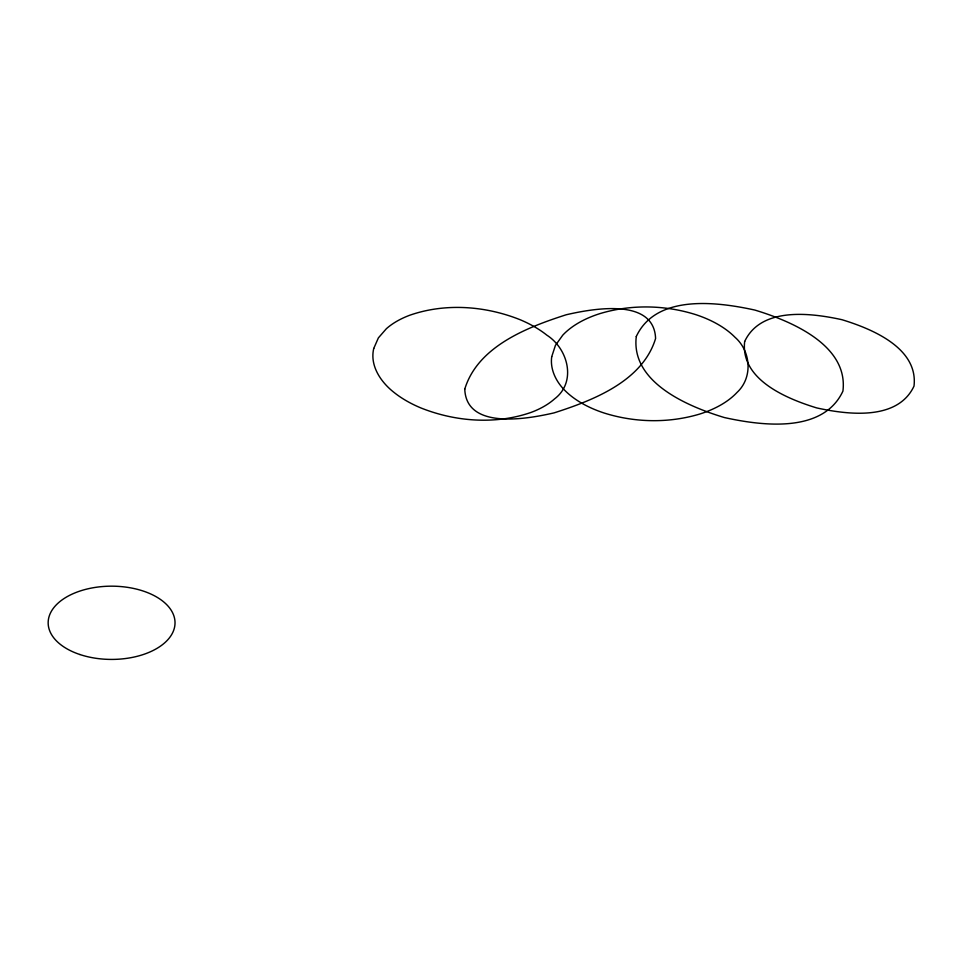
<?xml version="1.0" encoding="UTF-8"?>
<svg xmlns="http://www.w3.org/2000/svg" width="963" height="963" viewBox="0 0 963 963"><rect width="100%" height="100%" fill="white"/><g stroke="black" fill="none" stroke-linecap="round" stroke-linejoin="round"><path stroke-width="1.44" d="M464.768 389.1C466.261 430.485 528.41 418.773 554.134 412.862C592.979 400.403 642.574 381.3 655.586 338.519C654.094 297.134 591.944 308.846 566.232 314.757C527.387 327.215 477.792 346.319 464.768 389.1M551.715 356.743C549.933 369.335 556.072 381.613 564.787 390.352A104.678 60.44 0 0 0 603.921 412.946C634.713 422.697 668.503 423.371 699.511 414.114A92.641 53.483 0 0 0 737.02 392.447C752.994 377.64 751.044 351.242 734.998 337.267A104.678 60.44 0 0 0 695.864 314.672C665.072 304.922 631.283 304.248 600.286 313.505A92.641 53.483 0 0 0 562.765 335.16L555.41 345.416L551.715 356.743M373.74 348.462C369.599 365.784 380.975 382.239 394.048 392.447A119.448 68.963 0 0 0 420.855 407.927C455.607 421.782 495.62 424.803 531.227 412.357A79.086 45.658 0 0 0 554.556 398.899C576.861 382.034 568.122 348.714 546.864 335.172A119.448 68.963 0 0 0 520.056 319.692C485.316 305.837 445.303 302.815 409.684 315.262A79.086 45.658 0 0 0 386.368 328.72L378.387 337.881L373.74 348.462M636.29 336.496C630.621 382.672 688.533 406.723 724.405 417.557C761.974 425.802 823.052 433.783 842.926 391.122C848.608 344.947 790.695 320.896 754.823 310.062C717.254 301.816 656.176 293.835 636.29 336.496M744.664 341.504C740.174 379.699 786.976 398.826 816.696 407.915C847.572 414.68 897.624 421.084 914.007 386.115C918.485 347.92 871.684 328.78 841.963 319.704C811.087 312.939 761.047 306.535 744.664 341.504M79.869 654.515A63.438 36.63 0 0 0 175.025 622.796A63.438 36.63 0 0 0 79.869 591.077A63.438 36.63 0 0 0 79.869 654.515"/></g></svg>
